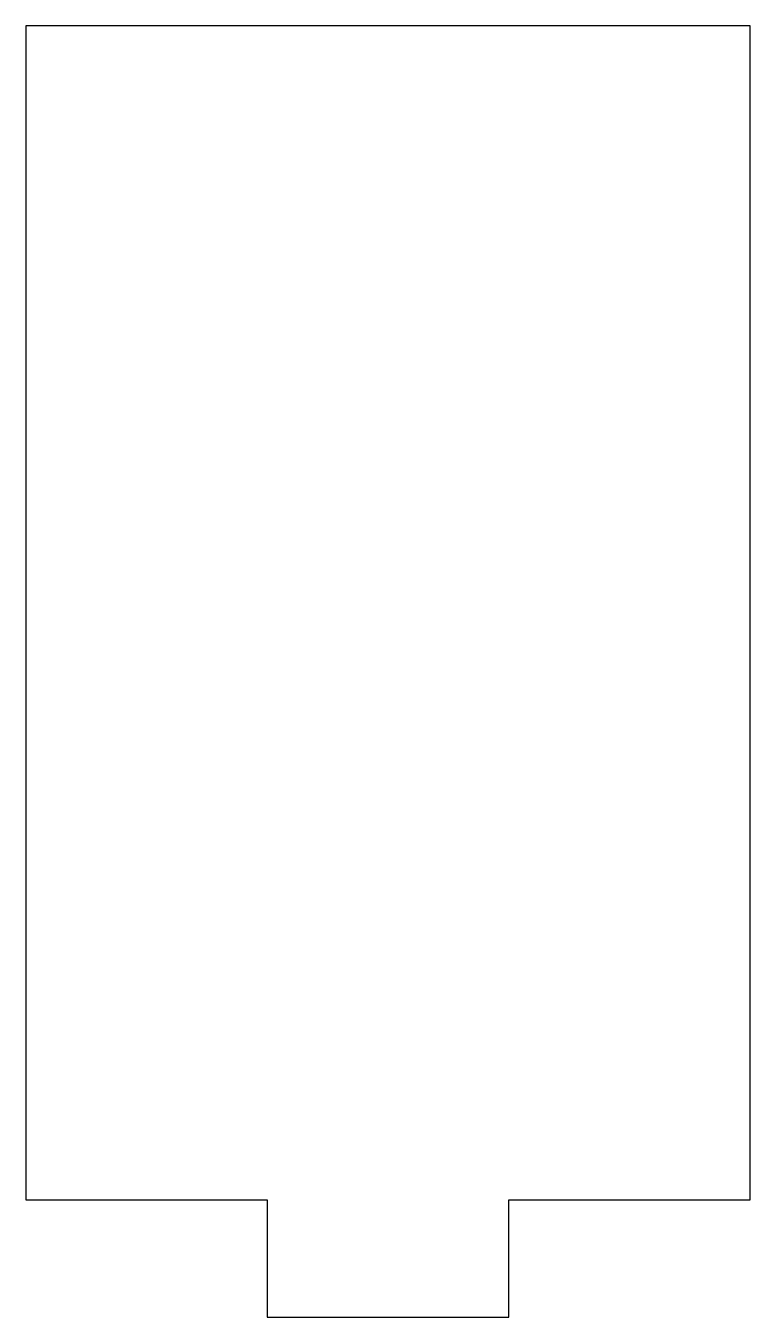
# Model space of a CAD drawing. Header units: millimetres. Extents: x 0 to 18.5, y 0 to 33.
import ezdxf

# ---------------------------------------------------------------- set-up
doc = ezdxf.new("R2010")
doc.units = ezdxf.units.MM
doc.layers.add('CORTE', color=1, linetype='Continuous')

msp = doc.modelspace()

# ---------------------------------------------------------------- linework, layer by layer
at = {"layer": 'CORTE'}
msp.add_lwpolyline([(0, 3), (6.1667, 3), (6.1667, 0), (12.3333, 0), (12.3333, 3), (18.5, 3), (18.5, 33), (0, 33)], close=True, dxfattribs=at)

doc.saveas('drawing.dxf')
